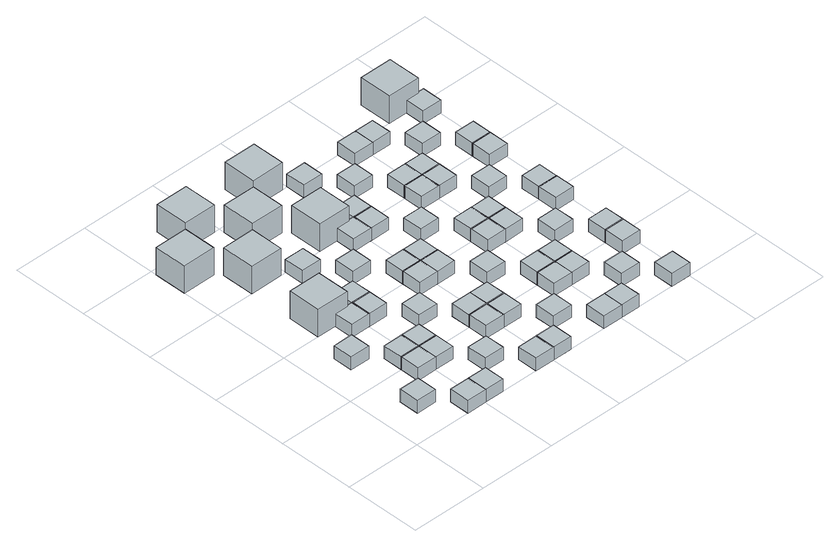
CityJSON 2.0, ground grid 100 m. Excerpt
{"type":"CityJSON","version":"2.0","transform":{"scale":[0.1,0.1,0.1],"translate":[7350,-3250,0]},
"CityObjects":{
"object1":{"type":"GenericCityObject","geometry":[{"type":"Solid","lod":"1","boundaries":[[[[0,1,2,3]],[[4,5,1,0]],[[5,6,2,1]],[[6,7,3,2]],[[7,4,0,3]],[[7,6,5,4]]]]}]},
"object2":{"type":"GenericCityObject","geometry":[{"type":"Solid","lod":"1","boundaries":[[[[8,9,10,11]],[[12,13,9,8]],[[13,14,10,9]],[[14,15,11,10]],[[15,12,8,11]],[[15,14,13,12]]]]}]},
"object3":{"type":"GenericCityObject","geometry":[{"type":"Solid","lod":"1","boundaries":[[[[16,17,18,19]],[[20,21,17,16]],[[21,22,18,17]],[[22,23,19,18]],[[23,20,16,19]],[[23,22,21,20]]]]}]},
"object4":{"type":"GenericCityObject","geometry":[{"type":"Solid","lod":"1","boundaries":[[[[24,25,26,27]],[[28,29,25,24]],[[29,30,26,25]],[[30,31,27,26]],[[31,28,24,27]],[[31,30,29,28]]]]}]},
"object5":{"type":"GenericCityObject","geometry":[{"type":"Solid","lod":"1","boundaries":[[[[32,33,34,35]],[[36,37,33,32]],[[37,38,34,33]],[[38,39,35,34]],[[39,36,32,35]],[[39,38,37,36]]]]}]},
"object6":{"type":"GenericCityObject","geometry":[{"type":"Solid","lod":"1","boundaries":[[[[40,41,42,43]],[[44,45,41,40]],[[45,46,42,41]],[[46,47,43,42]],[[47,44,40,43]],[[47,46,45,44]]]]}]},
"object7":{"type":"GenericCityObject","geometry":[{"type":"Solid","lod":"1","boundaries":[[[[48,49,50,51]],[[52,53,49,48]],[[53,54,50,49]],[[54,55,51,50]],[[55,52,48,51]],[[55,54,53,52]]]]}]},
"object8":{"type":"GenericCityObject","geometry":[{"type":"Solid","lod":"1","boundaries":[[[[56,57,58,59]],[[60,61,57,56]],[[61,62,58,57]],[[62,63,59,58]],[[63,60,56,59]],[[63,62,61,60]]]]}]},
"object9":{"type":"GenericCityObject","geometry":[{"type":"Solid","lod":"1","boundaries":[[[[64,65,66,67]],[[68,69,65,64]],[[69,70,66,65]],[[70,71,67,66]],[[71,68,64,67]],[[71,70,69,68]]]]}]},
"object10":{"type":"GenericCityObject","geometry":[{"type":"Solid","lod":"1","boundaries":[[[[72,73,74,75]],[[76,77,73,72]],[[77,78,74,73]],[[78,79,75,74]],[[79,76,72,75]],[[79,78,77,76]]]]}]},
"object11":{"type":"GenericCityObject","geometry":[{"type":"Solid","lod":"1","boundaries":[[[[80,81,82,83]],[[84,85,81,80]],[[85,86,82,81]],[[86,87,83,82]],[[87,84,80,83]],[[87,86,85,84]]]]}]},
"object12":{"type":"GenericCityObject","geometry":[{"type":"Solid","lod":"1","boundaries":[[[[88,89,90,91]],[[92,93,89,88]],[[93,94,90,89]],[[94,95,91,90]],[[95,92,88,91]],[[95,94,93,92]]]]}]},
"object13":{"type":"GenericCityObject","geometry":[{"type":"Solid","lod":"1","boundaries":[[[[96,97,98,99]],[[100,101,97,96]],[[101,102,98,97]],[[102,103,99,98]],[[103,100,96,99]],[[103,102,101,100]]]]}]},
"object14":{"type":"GenericCityObject","geometry":[{"type":"Solid","lod":"1","boundaries":[[[[104,105,106,107]],[[108,109,105,104]],[[109,110,106,105]],[[110,111,107,106]],[[111,108,104,107]],[[111,110,109,108]]]]}]},
"object15":{"type":"GenericCityObject","geometry":[{"type":"Solid","lod":"1","boundaries":[[[[112,113,114,115]],[[116,117,113,112]],[[117,118,114,113]],[[118,119,115,114]],[[119,116,112,115]],[[119,118,117,116]]]]}]},
"object16":{"type":"GenericCityObject","geometry":[{"type":"Solid","lod":"1","boundaries":[[[[120,121,122,123]],[[124,125,121,120]],[[125,126,122,121]],[[126,127,123,122]],[[127,124,120,123]],[[127,126,125,124]]]]}]},
"object17":{"type":"GenericCityObject","geometry":[{"type":"Solid","lod":"1","boundaries":[[[[128,129,130,131]],[[132,133,129,128]],[[133,134,130,129]],[[134,135,131,130]],[[135,132,128,131]],[[135,134,133,132]]]]}]},
"object18":{"type":"GenericCityObject","geometry":[{"type":"Solid","lod":"1","boundaries":[[[[136,137,138,139]],[[140,141,137,136]],[[141,142,138,137]],[[142,143,139,138]],[[143,140,136,139]],[[143,142,141,140]]]]}]},
"object19":{"type":"GenericCityObject","geometry":[{"type":"Solid","lod":"1","boundaries":[[[[144,145,146,147]],[[148,149,145,144]],[[149,150,146,145]],[[150,151,147,146]],[[151,148,144,147]],[[151,150,149,148]]]]}]},
"object20":{"type":"GenericCityObject","geometry":[{"type":"Solid","lod":"1","boundaries":[[[[152,153,154,155]],[[156,157,153,152]],[[157,158,154,153]],[[158,159,155,154]],[[159,156,152,155]],[[159,158,157,156]]]]}]},
"object21":{"type":"GenericCityObject","geometry":[{"type":"Solid","lod":"1","boundaries":[[[[160,161,162,163]],[[164,165,161,160]],[[165,166,162,161]],[[166,167,163,162]],[[167,164,160,163]],[[167,166,165,164]]]]}]},
"object22":{"type":"GenericCityObject","geometry":[{"type":"Solid","lod":"1","boundaries":[[[[168,169,170,171]],[[172,173,169,168]],[[173,174,170,169]],[[174,175,171,170]],[[175,172,168,171]],[[175,174,173,172]]]]}]},
"object23":{"type":"GenericCityObject","geometry":[{"type":"Solid","lod":"1","boundaries":[[[[176,177,178,179]],[[180,181,177,176]],[[181,182,178,177]],[[182,183,179,178]],[[183,180,176,179]],[[183,182,181,180]]]]}]},
"object24":{"type":"GenericCityObject","geometry":[{"type":"Solid","lod":"1","boundaries":[[[[184,185,186,187]],[[188,189,185,184]],[[189,190,186,185]],[[190,191,187,186]],[[191,188,184,187]],[[191,190,189,188]]]]}]},
"object25":{"type":"GenericCityObject","geometry":[{"type":"Solid","lod":"1","boundaries":[[[[192,193,194,195]],[[196,197,193,192]],[[197,198,194,193]],[[198,199,195,194]],[[199,196,192,195]],[[199,198,197,196]]]]}]},
"object26":{"type":"GenericCityObject","geometry":[{"type":"Solid","lod":"1","boundaries":[[[[200,201,202,203]],[[204,205,201,200]],[[205,206,202,201]],[[206,207,203,202]],[[207,204,200,203]],[[207,206,205,204]]]]}]},
"object27":{"type":"GenericCityObject","geometry":[{"type":"Solid","lod":"1","boundaries":[[[[208,209,210,211]],[[212,213,209,208]],[[213,214,210,209]],[[214,215,211,210]],[[215,212,208,211]],[[215,214,213,212]]]]}]},
"object28":{"type":"GenericCityObject","geometry":[{"type":"Solid","lod":"1","boundaries":[[[[216,217,218,219]],[[220,221,217,216]],[[221,222,218,217]],[[222,223,219,218]],[[223,220,216,219]],[[223,222,221,220]]]]}]},
"object29":{"type":"GenericCityObject","geometry":[{"type":"Solid","lod":"1","boundaries":[[[[224,225,226,227]],[[228,229,225,224]],[[229,230,226,225]],[[230,231,227,226]],[[231,228,224,227]],[[231,230,229,228]]]]}]},
"object30":{"type":"GenericCityObject","geometry":[{"type":"Solid","lod":"1","boundaries":[[[[232,233,234,235]],[[236,237,233,232]],[[237,238,234,233]],[[238,239,235,234]],[[239,236,232,235]],[[239,238,237,236]]]]}]},
"object31":{"type":"GenericCityObject","geometry":[{"type":"Solid","lod":"1","boundaries":[[[[240,241,242,243]],[[244,245,241,240]],[[245,246,242,241]],[[246,247,243,242]],[[247,244,240,243]],[[247,246,245,244]]]]}]},
"object32":{"type":"GenericCityObject","geometry":[{"type":"Solid","lod":"1","boundaries":[[[[248,249,250,251]],[[252,253,249,248]],[[253,254,250,249]],[[254,255,251,250]],[[255,252,248,251]],[[255,254,253,252]]]]}]},
"object33":{"type":"GenericCityObject","geometry":[{"type":"Solid","lod":"1","boundaries":[[[[256,257,258,259]],[[260,261,257,256]],[[261,262,258,257]],[[262,263,259,258]],[[263,260,256,259]],[[263,262,261,260]]]]}]},
"object34":{"type":"GenericCityObject","geometry":[{"type":"Solid","lod":"1","boundaries":[[[[264,265,266,267]],[[268,269,265,264]],[[269,270,266,265]],[[270,271,267,266]],[[271,268,264,267]],[[271,270,269,268]]]]}]},
"object35":{"type":"GenericCityObject","geometry":[{"type":"Solid","lod":"1","boundaries":[[[[272,273,274,275]],[[276,277,273,272]],[[277,278,274,273]],[[278,279,275,274]],[[279,276,272,275]],[[279,278,277,276]]]]}]},
"object36":{"type":"GenericCityObject","geometry":[{"type":"Solid","lod":"1","boundaries":[[[[280,281,282,283]],[[284,285,281,280]],[[285,286,282,281]],[[286,287,283,282]],[[287,284,280,283]],[[287,286,285,284]]]]}]},
"object37":{"type":"GenericCityObject","geometry":[{"type":"Solid","lod":"1","boundaries":[[[[288,289,290,291]],[[292,293,289,288]],[[293,294,290,289]],[[294,295,291,290]],[[295,292,288,291]],[[295,294,293,292]]]]}]},
"object38":{"type":"GenericCityObject","geometry":[{"type":"Solid","lod":"1","boundaries":[[[[296,297,298,299]],[[300,301,297,296]],[[301,302,298,297]],[[302,303,299,298]],[[303,300,296,299]],[[303,302,301,300]]]]}]},
"object39":{"type":"GenericCityObject","geometry":[{"type":"Solid","lod":"1","boundaries":[[[[304,305,306,307]],[[308,309,305,304]],[[309,310,306,305]],[[310,311,307,306]],[[311,308,304,307]],[[311,310,309,308]]]]}]},
"object40":{"type":"GenericCityObject","geometry":[{"type":"Solid","lod":"1","boundaries":[[[[312,313,314,315]],[[316,317,313,312]],[[317,318,314,313]],[[318,319,315,314]],[[319,316,312,315]],[[319,318,317,316]]]]}]},
"object41":{"type":"GenericCityObject","geometry":[{"type":"Solid","lod":"1","boundaries":[[[[320,321,322,323]],[[324,325,321,320]],[[325,326,322,321]],[[326,327,323,322]],[[327,324,320,323]],[[327,326,325,324]]]]}]},
"object42":{"type":"GenericCityObject","geometry":[{"type":"Solid","lod":"1","boundaries":[[[[328,329,330,331]],[[332,333,329,328]],[[333,334,330,329]],[[334,335,331,330]],[[335,332,328,331]],[[335,334,333,332]]]]}]},
"object43":{"type":"GenericCityObject","geometry":[{"type":"Solid","lod":"1","boundaries":[[[[336,337,338,339]],[[340,341,337,336]],[[341,342,338,337]],[[342,343,339,338]],[[343,340,336,339]],[[343,342,341,340]]]]}]},
"object44":{"type":"GenericCityObject","geometry":[{"type":"Solid","lod":"1","boundaries":[[[[344,345,346,347]],[[348,349,345,344]],[[349,350,346,345]],[[350,351,347,346]],[[351,348,344,347]],[[351,350,349,348]]]]}]},
"object45":{"type":"GenericCityObject","geometry":[{"type":"Solid","lod":"1","boundaries":[[[[352,353,354,355]],[[356,357,353,352]],[[357,358,354,353]],[[358,359,355,354]],[[359,356,352,355]],[[359,358,357,356]]]]}]},
"object46":{"type":"GenericCityObject","geometry":[{"type":"Solid","lod":"1","boundaries":[[[[360,361,362,363]],[[364,365,361,360]],[[365,366,362,361]],[[366,367,363,362]],[[367,364,360,363]],[[367,366,365,364]]]]}]},
"object47":{"type":"GenericCityObject","geometry":[{"type":"Solid","lod":"1","boundaries":[[[[368,369,370,371]],[[372,373,369,368]],[[373,374,370,369]],[[374,375,371,370]],[[375,372,368,371]],[[375,374,373,372]]]]}]},
"object48":{"type":"GenericCityObject","geometry":[{"type":"Solid","lod":"1","boundaries":[[[[376,377,378,379]],[[380,381,377,376]],[[381,382,378,377]],[[382,383,379,378]],[[383,380,376,379]],[[383,382,381,380]]]]}]},
"object49":{"type":"GenericCityObject","geometry":[{"type":"Solid","lod":"1","boundaries":[[[[384,385,386,387]],[[388,389,385,384]],[[389,390,386,385]],[[390,391,387,386]],[[391,388,384,387]],[[391,390,389,388]]]]}]},
"object50":{"type":"GenericCityObject","geometry":[{"type":"Solid","lod":"1","boundaries":[[[[392,393,394,395]],[[396,397,393,392]],[[397,398,394,393]],[[398,399,395,394]],[[399,396,392,395]],[[399,398,397,396]]]]}]},
"object51":{"type":"GenericCityObject","geometry":[{"type":"Solid","lod":"1","boundaries":[[[[400,401,402,403]],[[404,405,401,400]],[[405,406,402,401]],[[406,407,403,402]],[[407,404,400,403]],[[407,406,405,404]]]]}]},
"object52":{"type":"GenericCityObject","geometry":[{"type":"Solid","lod":"1","boundaries":[[[[408,409,410,411]],[[412,413,409,408]],[[413,414,410,409]],[[414,415,411,410]],[[415,412,408,411]],[[415,414,413,412]]]]}]},
"object53":{"type":"GenericCityObject","geometry":[{"type":"Solid","lod":"1","boundaries":[[[[416,417,418,419]],[[420,421,417,416]],[[421,422,418,417]],[[422,423,419,418]],[[423,420,416,419]],[[423,422,421,420]]]]}]},
"object54":{"type":"GenericCityObject","geometry":[{"type":"Solid","lod":"1","boundaries":[[[[424,425,426,427]],[[428,429,425,424]],[[429,430,426,425]],[[430,431,427,426]],[[431,428,424,427]],[[431,430,429,428]]]]}]},
"object55":{"type":"GenericCityObject","geometry":[{"type":"Solid","lod":"1","boundaries":[[[[432,433,434,435]],[[436,437,433,432]],[[437,438,434,433]],[[438,439,435,434]],[[439,436,432,435]],[[439,438,437,436]]]]}]},
"object56":{"type":"GenericCityObject","geometry":[{"type":"Solid","lod":"1","boundaries":[[[[440,441,442,443]],[[444,445,441,440]],[[445,446,442,441]],[[446,447,443,442]],[[447,444,440,443]],[[447,446,445,444]]]]}]},
"object57":{"type":"GenericCityObject","geometry":[{"type":"Solid","lod":"1","boundaries":[[[[448,449,450,451]],[[452,453,449,448]],[[453,454,450,449]],[[454,455,451,450]],[[455,452,448,451]],[[455,454,453,452]]]]}]},
"object58":{"type":"GenericCityObject","geometry":[{"type":"Solid","lod":"1","boundaries":[[[[456,457,458,459]],[[460,461,457,456]],[[461,462,458,457]],[[462,463,459,458]],[[463,460,456,459]],[[463,462,461,460]]]]}]},
"object59":{"type":"GenericCityObject","geometry":[{"type":"Solid","lod":"1","boundaries":[[[[464,465,466,467]],[[468,469,465,464]],[[469,470,466,465]],[[470,471,467,466]],[[471,468,464,467]],[[471,470,469,468]]]]}]},
"object60":{"type":"GenericCityObject","geometry":[{"type":"Solid","lod":"1","boundaries":[[[[472,473,474,475]],[[476,477,473,472]],[[477,478,474,473]],[[478,479,475,474]],[[479,476,472,475]],[[479,478,477,476]]]]}]},
"object61":{"type":"GenericCityObject","geometry":[{"type":"Solid","lod":"1","boundaries":[[[[480,481,482,483]],[[484,485,481,480]],[[485,486,482,481]],[[486,487,483,482]],[[487,484,480,483]],[[487,486,485,484]]]]}]},
"object62":{"type":"GenericCityObject","geometry":[{"type":"Solid","lod":"1","boundaries":[[[[488,489,490,491]],[[492,493,489,488]],[[493,494,490,489]],[[494,495,491,490]],[[495,492,488,491]],[[495,494,493,492]]]]}]},
"object63":{"type":"GenericCityObject","geometry":[{"type":"Solid","lod":"1","boundaries":[[[[496,497,498,499]],[[500,501,497,496]],[[501,502,498,497]],[[502,503,499,498]],[[503,500,496,499]],[[503,502,501,500]]]]}]},
"object64":{"type":"GenericCityObject","geometry":[{"type":"Solid","lod":"1","boundaries":[[[[504,505,506,507]],[[508,509,505,504]],[[509,510,506,505]],[[510,511,507,506]],[[511,508,504,507]],[[511,510,509,508]]]]}]},
"object65":{"type":"GenericCityObject","geometry":[{"type":"Solid","lod":"1","boundaries":[[[[512,513,514,515]],[[516,517,513,512]],[[517,518,514,513]],[[518,519,515,514]],[[519,516,512,515]],[[519,518,517,516]]]]}]},
"object66":{"type":"GenericCityObject","geometry":[{"type":"Solid","lod":"1","boundaries":[[[[520,521,522,523]],[[524,525,521,520]],[[525,526,522,521]],[[526,527,523,522]],[[527,524,520,523]],[[527,526,525,524]]]]}]},
"object67":{"type":"GenericCityObject","geometry":[{"type":"Solid","lod":"1","boundaries":[[[[528,529,530,531]],[[532,533,529,528]],[[533,534,530,529]],[[534,535,531,530]],[[535,532,528,531]],[[535,534,533,532]]]]}]},
"object68":{"type":"GenericCityObject","geometry":[{"type":"Solid","lod":"1","boundaries":[[[[536,537,538,539]],[[540,541,537,536]],[[541,542,538,537]],[[542,543,539,538]],[[543,540,536,539]],[[543,542,541,540]]]]}]},
"object69":{"type":"GenericCityObject","geometry":[{"type":"Solid","lod":"1","boundaries":[[[[544,545,546,547]],[[548,549,545,544]],[[549,550,546,545]],[[550,551,547,546]],[[551,548,544,547]],[[551,550,549,548]]]]}]}
},
"vertices":[
[370,370,0],[632,370,0],[632,632,0],[370,632,0],[370,370,175],[632,370,175],[632,632,175],[370,632,175],
[750,0,0],[1012,0,0],[1012,262,0],[750,262,0],[750,0,175],[1012,0,175],[1012,262,175],[750,262,175],
[370,1370,0],[632,1370,0],[632,1632,0],[370,1632,0],[370,1370,175],[632,1370,175],[632,1632,175],[370,1632,175],
[750,750,0],[1012,750,0],[1012,1012,0],[750,1012,0],[750,750,175],[1012,750,175],[1012,1012,175],[750,1012,175],
[1000,0,0],[1262,0,0],[1262,262,0],[1000,262,0],[1000,0,175],[1262,0,175],[1262,262,175],[1000,262,175],
[750,1000,0],[1012,1000,0],[1012,1262,0],[750,1262,0],[750,1000,175],[1012,1000,175],[1012,1262,175],[750,1262,175],
[0,3500,0],[429,3500,0],[429,3929,0],[0,3929,0],[0,3500,375],[429,3500,375],[429,3929,375],[0,3929,375],
[500,2000,0],[929,2000,0],[929,2429,0],[500,2429,0],[500,2000,375],[929,2000,375],[929,2429,375],[500,2429,375],
[1000,750,0],[1262,750,0],[1262,1012,0],[1000,1012,0],[1000,750,175],[1262,750,175],[1262,1012,175],[1000,1012,175],
[750,1750,0],[1012,1750,0],[1012,2012,0],[750,2012,0],[750,1750,175],[1012,1750,175],[1012,2012,175],[750,2012,175],
[1000,1000,0],[1262,1000,0],[1262,1262,0],[1000,1262,0],[1000,1000,175],[1262,1000,175],[1262,1262,175],[1000,1262,175],
[1370,370,0],[1632,370,0],[1632,632,0],[1370,632,0],[1370,370,175],[1632,370,175],[1632,632,175],[1370,632,175],
[500,3000,0],[929,3000,0],[929,3429,0],[500,3429,0],[500,3000,375],[929,3000,375],[929,3429,375],[500,3429,375],
[1000,1750,0],[1262,1750,0],[1262,2012,0],[1000,2012,0],[1000,1750,175],[1262,1750,175],[1262,2012,175],[1000,2012,175],
[1000,2000,0],[1262,2000,0],[1262,2262,0],[1000,2262,0],[1000,2000,175],[1262,2000,175],[1262,2262,175],[1000,2262,175],
[1750,0,0],[2012,0,0],[2012,262,0],[1750,262,0],[1750,0,175],[2012,0,175],[2012,262,175],[1750,262,175],
[1370,1370,0],[1632,1370,0],[1632,1632,0],[1370,1632,0],[1370,1370,175],[1632,1370,175],[1632,1632,175],[1370,1632,175],
[500,4000,0],[929,4000,0],[929,4429,0],[500,4429,0],[500,4000,375],[929,4000,375],[929,4429,375],[500,4429,375],
[1000,2750,0],[1262,2750,0],[1262,3012,0],[1000,3012,0],[1000,2750,175],[1262,2750,175],[1262,3012,175],[1000,3012,175],
[1750,750,0],[2012,750,0],[2012,1012,0],[1750,1012,0],[1750,750,175],[2012,750,175],[2012,1012,175],[1750,1012,175],
[2000,0,0],[2262,0,0],[2262,262,0],[2000,262,0],[2000,0,175],[2262,0,175],[2262,262,175],[2000,262,175],
[1750,1000,0],[2012,1000,0],[2012,1262,0],[1750,1262,0],[1750,1000,175],[2012,1000,175],[2012,1262,175],[1750,1262,175],
[1370,2370,0],[1632,2370,0],[1632,2632,0],[1370,2632,0],[1370,2370,175],[1632,2370,175],[1632,2632,175],[1370,2632,175],
[1000,3500,0],[1429,3500,0],[1429,3929,0],[1000,3929,0],[1000,3500,375],[1429,3500,375],[1429,3929,375],[1000,3929,375],
[2000,750,0],[2262,750,0],[2262,1012,0],[2000,1012,0],[2000,750,175],[2262,750,175],[2262,1012,175],[2000,1012,175],
[1750,1750,0],[2012,1750,0],[2012,2012,0],[1750,2012,0],[1750,1750,175],[2012,1750,175],[2012,2012,175],[1750,2012,175],
[2000,1000,0],[2262,1000,0],[2262,1262,0],[2000,1262,0],[2000,1000,175],[2262,1000,175],[2262,1262,175],[2000,1262,175],
[1750,2000,0],[2012,2000,0],[2012,2262,0],[1750,2262,0],[1750,2000,175],[2012,2000,175],[2012,2262,175],[1750,2262,175],
[2370,370,0],[2632,370,0],[2632,632,0],[2370,632,0],[2370,370,175],[2632,370,175],[2632,632,175],[2370,632,175],
[1500,3000,0],[1929,3000,0],[1929,3429,0],[1500,3429,0],[1500,3000,375],[1929,3000,375],[1929,3429,375],[1500,3429,375],
[2000,1750,0],[2262,1750,0],[2262,2012,0],[2000,2012,0],[2000,1750,175],[2262,1750,175],[2262,2012,175],[2000,2012,175],
[1750,2750,0],[2012,2750,0],[2012,3012,0],[1750,3012,0],[1750,2750,175],[2012,2750,175],[2012,3012,175],[1750,3012,175],
[2000,2000,0],[2262,2000,0],[2262,2262,0],[2000,2262,0],[2000,2000,175],[2262,2000,175],[2262,2262,175],[2000,2262,175],
[2750,0,0],[3012,0,0],[3012,262,0],[2750,262,0],[2750,0,175],[3012,0,175],[3012,262,175],[2750,262,175],
[2370,1370,0],[2632,1370,0],[2632,1632,0],[2370,1632,0],[2370,1370,175],[2632,1370,175],[2632,1632,175],[2370,1632,175],
[1500,4000,0],[1929,4000,0],[1929,4429,0],[1500,4429,0],[1500,4000,375],[1929,4000,375],[1929,4429,375],[1500,4429,375],
[2000,2750,0],[2262,2750,0],[2262,3012,0],[2000,3012,0],[2000,2750,175],[2262,2750,175],[2262,3012,175],[2000,3012,175],
[2000,3000,0],[2262,3000,0],[2262,3262,0],[2000,3262,0],[2000,3000,175],[2262,3000,175],[2262,3262,175],[2000,3262,175],
[2750,750,0],[3012,750,0],[3012,1012,0],[2750,1012,0],[2750,750,175],[3012,750,175],[3012,1012,175],[2750,1012,175],
[3000,0,0],[3262,0,0],[3262,262,0],[3000,262,0],[3000,0,175],[3262,0,175],[3262,262,175],[3000,262,175],
[2750,1000,0],[3012,1000,0],[3012,1262,0],[2750,1262,0],[2750,1000,175],[3012,1000,175],[3012,1262,175],[2750,1262,175],
[2370,2370,0],[2632,2370,0],[2632,2632,0],[2370,2632,0],[2370,2370,175],[2632,2370,175],[2632,2632,175],[2370,2632,175],
[2000,3750,0],[2262,3750,0],[2262,4012,0],[2000,4012,0],[2000,3750,175],[2262,3750,175],[2262,4012,175],[2000,4012,175],
[3000,750,0],[3262,750,0],[3262,1012,0],[3000,1012,0],[3000,750,175],[3262,750,175],[3262,1012,175],[3000,1012,175],
[2750,1750,0],[3012,1750,0],[3012,2012,0],[2750,2012,0],[2750,1750,175],[3012,1750,175],[3012,2012,175],[2750,2012,175],
[3000,1000,0],[3262,1000,0],[3262,1262,0],[3000,1262,0],[3000,1000,175],[3262,1000,175],[3262,1262,175],[3000,1262,175],
[2750,2000,0],[3012,2000,0],[3012,2262,0],[2750,2262,0],[2750,2000,175],[3012,2000,175],[3012,2262,175],[2750,2262,175],
[2370,3370,0],[2632,3370,0],[2632,3632,0],[2370,3632,0],[2370,3370,175],[2632,3370,175],[2632,3632,175],[2370,3632,175],
[3370,370,0],[3632,370,0],[3632,632,0],[3370,632,0],[3370,370,175],[3632,370,175],[3632,632,175],[3370,632,175],
[3000,1750,0],[3262,1750,0],[3262,2012,0],[3000,2012,0],[3000,1750,175],[3262,1750,175],[3262,2012,175],[3000,2012,175],
[2750,2750,0],[3012,2750,0],[3012,3012,0],[2750,3012,0],[2750,2750,175],[3012,2750,175],[3012,3012,175],[2750,3012,175],
[3000,2000,0],[3262,2000,0],[3262,2262,0],[3000,2262,0],[3000,2000,175],[3262,2000,175],[3262,2262,175],[3000,2262,175],
[2750,3000,0],[3012,3000,0],[3012,3262,0],[2750,3262,0],[2750,3000,175],[3012,3000,175],[3012,3262,175],[2750,3262,175],
[3750,0,0],[4012,0,0],[4012,262,0],[3750,262,0],[3750,0,175],[4012,0,175],[4012,262,175],[3750,262,175],
[3370,1370,0],[3632,1370,0],[3632,1632,0],[3370,1632,0],[3370,1370,175],[3632,1370,175],[3632,1632,175],[3370,1632,175],
[3000,2750,0],[3262,2750,0],[3262,3012,0],[3000,3012,0],[3000,2750,175],[3262,2750,175],[3262,3012,175],[3000,3012,175],
[2750,3750,0],[3012,3750,0],[3012,4012,0],[2750,4012,0],[2750,3750,175],[3012,3750,175],[3012,4012,175],[2750,4012,175],
[3000,3000,0],[3262,3000,0],[3262,3262,0],[3000,3262,0],[3000,3000,175],[3262,3000,175],[3262,3262,175],[3000,3262,175],
[3750,750,0],[4012,750,0],[4012,1012,0],[3750,1012,0],[3750,750,175],[4012,750,175],[4012,1012,175],[3750,1012,175],
[3750,1000,0],[4012,1000,0],[4012,1262,0],[3750,1262,0],[3750,1000,175],[4012,1000,175],[4012,1262,175],[3750,1262,175],
[3370,2370,0],[3632,2370,0],[3632,2632,0],[3370,2632,0],[3370,2370,175],[3632,2370,175],[3632,2632,175],[3370,2632,175],
[3000,3750,0],[3262,3750,0],[3262,4012,0],[3000,4012,0],[3000,3750,175],[3262,3750,175],[3262,4012,175],[3000,4012,175],
[3750,1750,0],[4012,1750,0],[4012,2012,0],[3750,2012,0],[3750,1750,175],[4012,1750,175],[4012,2012,175],[3750,2012,175],
[3750,2000,0],[4012,2000,0],[4012,2262,0],[3750,2262,0],[3750,2000,175],[4012,2000,175],[4012,2262,175],[3750,2262,175],
[3370,3370,0],[3632,3370,0],[3632,3632,0],[3370,3632,0],[3370,3370,175],[3632,3370,175],[3632,3632,175],[3370,3632,175],
[3750,2750,0],[4012,2750,0],[4012,3012,0],[3750,3012,0],[3750,2750,175],[4012,2750,175],[4012,3012,175],[3750,3012,175],
[3750,3000,0],[4012,3000,0],[4012,3262,0],[3750,3262,0],[3750,3000,175],[4012,3000,175],[4012,3262,175],[3750,3262,175],
[3500,4000,0],[3929,4000,0],[3929,4429,0],[3500,4429,0],[3500,4000,375],[3929,4000,375],[3929,4429,375],[3500,4429,375],
[3750,3750,0],[4012,3750,0],[4012,4012,0],[3750,4012,0],[3750,3750,175],[4012,3750,175],[4012,4012,175],[3750,4012,175]
]}
